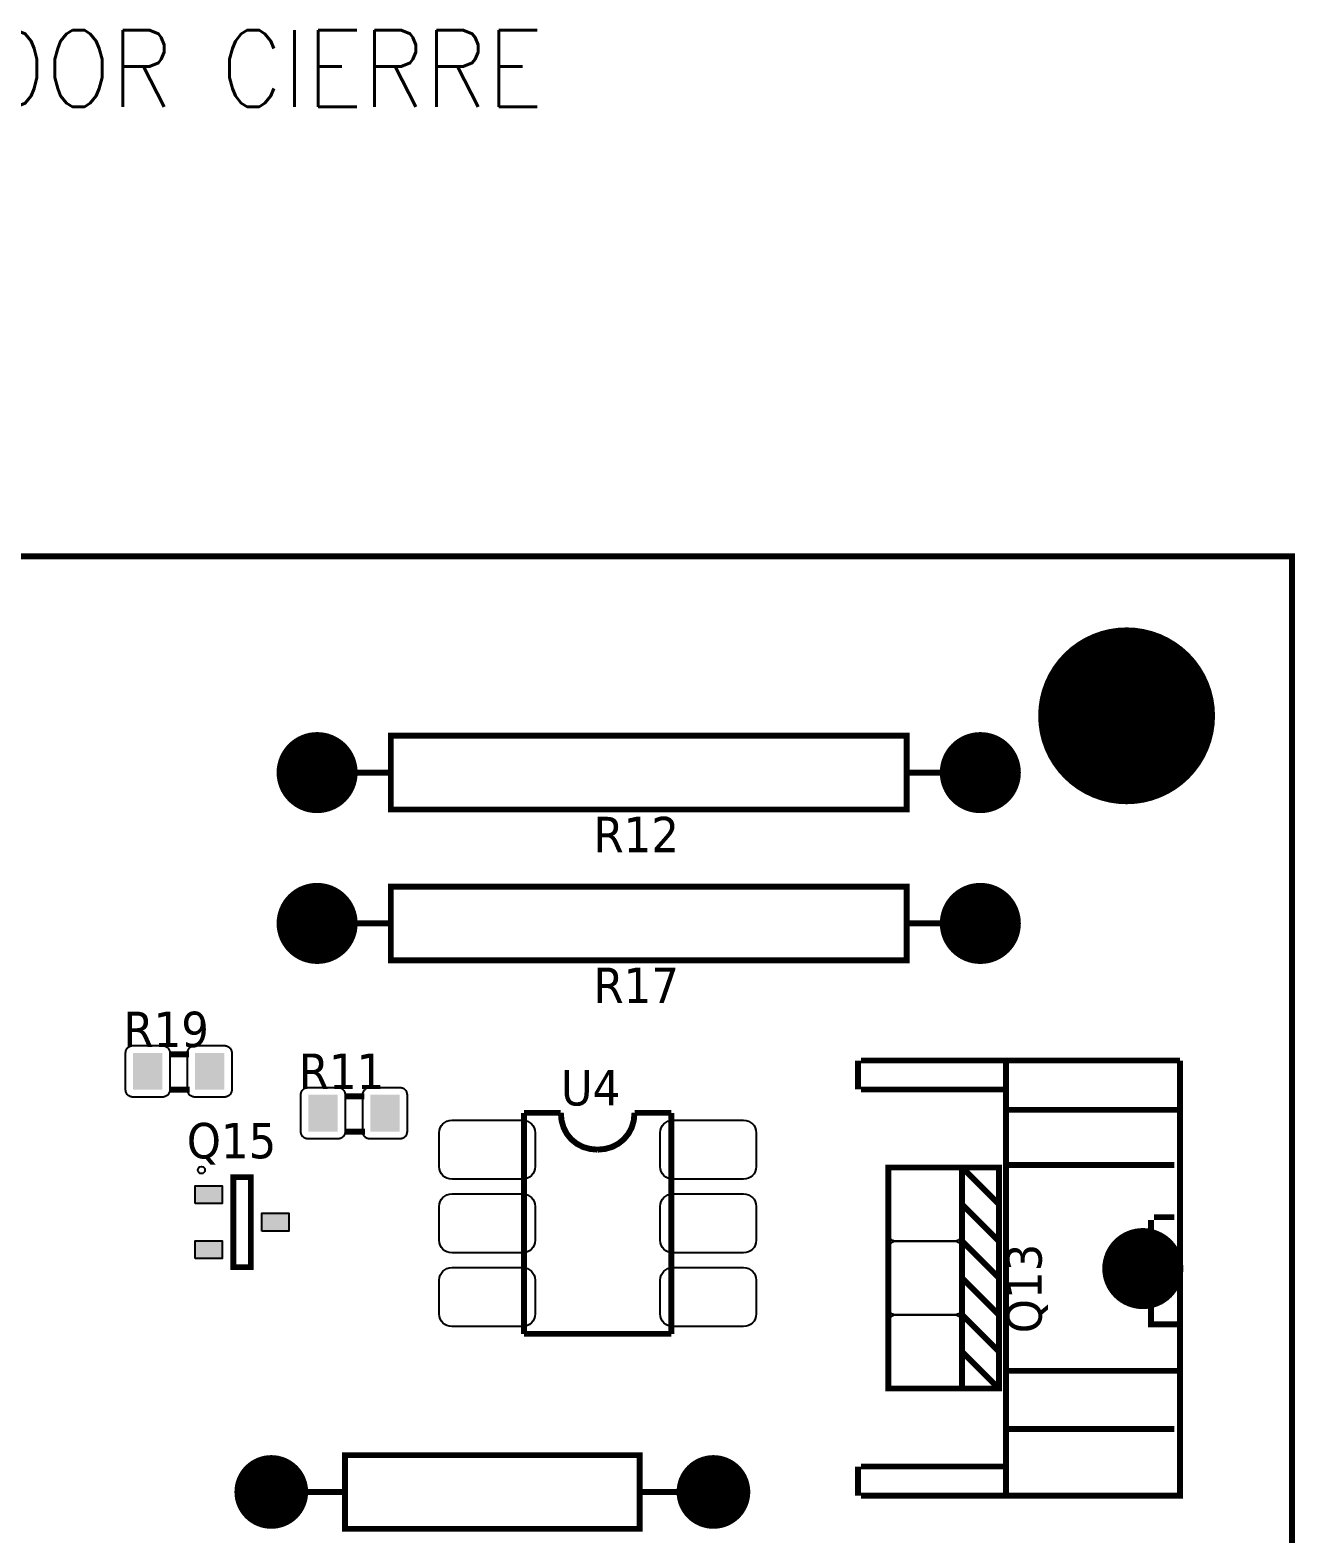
# Model space of a CAD drawing. Header units: millimetres. Extents: x 123.5 to 144.3, y 105.4 to 121.6.
# Drawn here: x 135.671 to 138.761, y 113.952 to 117.627 of the extents above; entities that cross this region are included whole.
import ezdxf
from ezdxf.enums import TextEntityAlignment as Align

# ---------------------------------------------------------------- set-up
doc = ezdxf.new("R2010")
doc.units = ezdxf.units.MM
doc.layers.add('DESC', color=250, linetype='Continuous')
doc.layers.add('SYMS', color=7, linetype='Continuous')
doc.styles.get("Standard").update_dxf_attribs({"font": 'tahoma.ttf'})
doc.styles.add('WD', font='romans.shx')

# ---------------------------------------------------------------- blocks, each defined once
blk = doc.blocks.new('RPAD')
blk.add_trace([(-0.5, -0.5), (-0.5, 0.5), (0.5, -0.5), (0.5, 0.5)])
blk = doc.blocks.new('EPAD')
at = {"const_width": 0.5}
blk.add_lwpolyline([(-0.25, 0, 1), (0.25, 0, 1)], format="xyb", close=True, dxfattribs=at)
blk = doc.blocks.new('PuenteH')
for points, const_width in [([(129.5616, 112.228), (137.6285, 112.228), (137.6285, 116.1374), (129.5616, 116.1374), (129.5616, 112.228)], 0.008), ([(129.5616, 112.228), (137.6285, 112.228), (137.6285, 116.1374), (129.5616, 116.1374), (129.5616, 112.228)], 0.008), ([(129.5616, 112.228), (137.6285, 112.228), (137.6285, 116.1374), (129.5616, 116.1374), (129.5616, 112.228)], 0.008), ([(136.4056, 115.7938), (137.1056, 115.7938), (137.1056, 115.8938), (136.4056, 115.8938), (136.4056, 115.7938)], 0.008), ([(136.4056, 115.7938), (137.1056, 115.7938), (137.1056, 115.8938), (136.4056, 115.8938), (136.4056, 115.7938)], 0.008), ([(136.4056, 115.7938), (137.1056, 115.7938), (137.1056, 115.8938), (136.4056, 115.8938), (136.4056, 115.7938)], 0.008), ([(136.3556, 115.8438), (136.4056, 115.8438)], 0.008), ([(136.3556, 115.8438), (136.4056, 115.8438)], 0.008), ([(136.3556, 115.8438), (136.4056, 115.8438)], 0.008), ([(137.1556, 115.8438), (137.1056, 115.8438)], 0.008), ([(137.1556, 115.8438), (137.1056, 115.8438)], 0.008), ([(137.1556, 115.8438), (137.1056, 115.8438)], 0.008), ([(136.4056, 115.5891), (137.1056, 115.5891), (137.1056, 115.6891), (136.4056, 115.6891), (136.4056, 115.5891)], 0.008), ([(136.4056, 115.5891), (137.1056, 115.5891), (137.1056, 115.6891), (136.4056, 115.6891), (136.4056, 115.5891)], 0.008), ([(136.4056, 115.5891), (137.1056, 115.5891), (137.1056, 115.6891), (136.4056, 115.6891), (136.4056, 115.5891)], 0.008), ([(136.3556, 115.6391), (136.4056, 115.6391)], 0.008), ([(136.3556, 115.6391), (136.4056, 115.6391)], 0.008), ([(136.3556, 115.6391), (136.4056, 115.6391)], 0.008), ([(137.1556, 115.6391), (137.1056, 115.6391)], 0.008), ([(137.1556, 115.6391), (137.1056, 115.6391)], 0.008), ([(137.1556, 115.6391), (137.1056, 115.6391)], 0.008), ([(136.1047, 115.4613), (136.1317, 115.4613)], 0.008), ([(136.1047, 115.4613), (136.1317, 115.4613)], 0.008), ([(136.1047, 115.4613), (136.1317, 115.4613)], 0.008), ([(137.0396, 115.453), (137.0396, 115.4137)], 0.008), ([(137.0396, 115.453), (137.0396, 115.4137)], 0.008), ([(137.0396, 115.453), (137.0396, 115.4137)], 0.008), ([(137.4766, 115.453), (137.0435, 115.453)], 0.008), ([(137.4766, 115.453), (137.4766, 114.8625), (137.0435, 114.8625)], 0.008), ([(137.4766, 115.453), (137.0435, 115.453)], 0.008), ([(137.4766, 115.453), (137.4766, 114.8625), (137.0435, 114.8625)], 0.008), ([(137.4766, 115.453), (137.0435, 115.453)], 0.008), ([(137.4766, 115.453), (137.4766, 114.8625), (137.0435, 114.8625)], 0.008), ([(137.2404, 115.453), (137.2404, 114.8664)], 0.008), ([(137.2404, 115.453), (137.2404, 114.8664)], 0.008), ([(137.2404, 115.453), (137.2404, 114.8664)], 0.008), ([(136.1047, 115.4133), (136.1327, 115.4133)], 0.008), ([(136.1047, 115.4133), (136.1327, 115.4133)], 0.008), ([(136.1047, 115.4133), (136.1327, 115.4133)], 0.008), ([(137.0435, 115.4137), (137.2404, 115.4137)], 0.008), ([(137.0435, 115.4137), (137.2404, 115.4137)], 0.008), ([(137.0435, 115.4137), (137.2404, 115.4137)], 0.008), ([(136.3426, 115.4045), (136.3696, 115.4045)], 0.008), ([(136.3426, 115.4045), (136.3696, 115.4045)], 0.008), ([(136.3426, 115.4045), (136.3696, 115.4045)], 0.008), ([(136.5863, 115.382), (136.6363, 115.382)], 0.008), ([(136.5863, 115.382), (136.5863, 115.082)], 0.008), ([(136.5863, 115.382), (136.6363, 115.382)], 0.008), ([(136.5863, 115.382), (136.5863, 115.082)], 0.008), ([(136.5863, 115.382), (136.6363, 115.382)], 0.008), ([(136.5863, 115.382), (136.5863, 115.082)], 0.008), ([(136.6863, 115.332), (136.6759, 115.333), (136.6663, 115.3357), (136.6578, 115.3402), (136.6505, 115.3461), (136.6445, 115.3534), (136.6401, 115.3619), (136.6373, 115.3715), (136.6363, 115.382)], 0.008), ([(136.6863, 115.332), (136.6759, 115.333), (136.6663, 115.3357), (136.6578, 115.3402), (136.6505, 115.3461), (136.6445, 115.3534), (136.6401, 115.3619), (136.6373, 115.3715), (136.6363, 115.382)], 0.008), ([(136.6863, 115.332), (136.6759, 115.333), (136.6663, 115.3357), (136.6578, 115.3402), (136.6505, 115.3461), (136.6445, 115.3534), (136.6401, 115.3619), (136.6373, 115.3715), (136.6363, 115.382)], 0.008), ([(136.6863, 115.332), (136.6965, 115.333), (136.706, 115.3357), (136.7145, 115.3402), (136.7218, 115.3461), (136.7279, 115.3534), (136.7325, 115.3619), (136.7353, 115.3715), (136.7363, 115.382)], 0.008), ([(136.6863, 115.332), (136.6965, 115.333), (136.706, 115.3357), (136.7145, 115.3402), (136.7218, 115.3461), (136.7279, 115.3534), (136.7325, 115.3619), (136.7353, 115.3715), (136.7363, 115.382)], 0.008), ([(136.6863, 115.332), (136.6965, 115.333), (136.706, 115.3357), (136.7145, 115.3402), (136.7218, 115.3461), (136.7279, 115.3534), (136.7325, 115.3619), (136.7353, 115.3715), (136.7363, 115.382)], 0.008), ([(136.7363, 115.382), (136.7863, 115.382)], 0.008), ([(136.7363, 115.382), (136.7863, 115.382)], 0.008), ([(136.7363, 115.382), (136.7863, 115.382)], 0.008), ([(136.7863, 115.382), (136.7863, 115.082)], 0.008), ([(136.7863, 115.382), (136.7863, 115.082)], 0.008), ([(136.7863, 115.382), (136.7863, 115.082)], 0.008), ([(137.4727, 115.3861), (137.2443, 115.3861)], 0.008), ([(137.4727, 115.3861), (137.2443, 115.3861)], 0.008), ([(137.4727, 115.3861), (137.2443, 115.3861)], 0.008), ([(136.3426, 115.3565), (136.3706, 115.3565)], 0.008), ([(136.3426, 115.3565), (136.3706, 115.3565)], 0.008), ([(136.3426, 115.3565), (136.3706, 115.3565)], 0.008), ([(137.0808, 115.0078), (137.1808, 115.0078), (137.1808, 115.3078), (137.0808, 115.3078), (137.0808, 115.0078)], 0.008), ([(137.0808, 115.0078), (137.1808, 115.0078), (137.1808, 115.3078), (137.0808, 115.3078), (137.0808, 115.0078)], 0.008), ([(137.0808, 115.0078), (137.1808, 115.0078), (137.1808, 115.3078), (137.0808, 115.3078), (137.0808, 115.0078)], 0.008), ([(137.1808, 115.3078), (137.2308, 115.3078), (137.2308, 115.0078), (137.1808, 115.0078)], 0.008), ([(137.1808, 115.3078), (137.2308, 115.2578)], 0.008), ([(137.1808, 115.3078), (137.2308, 115.3078), (137.2308, 115.0078), (137.1808, 115.0078)], 0.008), ([(137.1808, 115.3078), (137.2308, 115.2578)], 0.008), ([(137.1808, 115.3078), (137.2308, 115.3078), (137.2308, 115.0078), (137.1808, 115.0078)], 0.008), ([(137.1808, 115.3078), (137.2308, 115.2578)], 0.008), ([(137.4687, 115.3113), (137.2404, 115.3113)], 0.008), ([(137.4687, 115.3113), (137.2404, 115.3113)], 0.008), ([(137.4687, 115.3113), (137.2404, 115.3113)], 0.008), ([(136.1919, 115.1725), (136.2155, 115.1725), (136.2155, 115.2946), (136.1919, 115.2946), (136.1919, 115.1725)], 0.00787), ([(136.1919, 115.1725), (136.2155, 115.1725), (136.2155, 115.2946), (136.1919, 115.2946), (136.1919, 115.1725)], 0.00787), ([(136.1919, 115.1725), (136.2155, 115.1725), (136.2155, 115.2946), (136.1919, 115.2946), (136.1919, 115.1725)], 0.00787), ([(137.1808, 115.2578), (137.2308, 115.2078)], 0.008), ([(137.1808, 115.2578), (137.2308, 115.2078)], 0.008), ([(137.1808, 115.2578), (137.2308, 115.2078)], 0.008), ([(137.4372, 115.2365), (137.4372, 115.2011), (137.3939, 115.2011), (137.3939, 115.1381), (137.4333, 115.1381), (137.4372, 115.1381), (137.4372, 115.0948)], 0.008), ([(137.4372, 115.2365), (137.4372, 115.2011), (137.3939, 115.2011), (137.3939, 115.1381), (137.4333, 115.1381), (137.4372, 115.1381), (137.4372, 115.0948)], 0.008), ([(137.4372, 115.2365), (137.4372, 115.2011), (137.3939, 115.2011), (137.3939, 115.1381), (137.4333, 115.1381), (137.4372, 115.1381), (137.4372, 115.0948)], 0.008), ([(137.4687, 115.2404), (137.4412, 115.2404)], 0.008), ([(137.4687, 115.2404), (137.4412, 115.2404)], 0.008), ([(137.4687, 115.2404), (137.4412, 115.2404)], 0.008), ([(137.1808, 115.2078), (137.2308, 115.1578)], 0.008), ([(137.1808, 115.2078), (137.2308, 115.1578)], 0.008), ([(137.1808, 115.2078), (137.2308, 115.1578)], 0.008), ([(137.1808, 115.1578), (137.2308, 115.1078)], 0.008), ([(137.1808, 115.1578), (137.2308, 115.1078)], 0.008), ([(137.1808, 115.1578), (137.2308, 115.1078)], 0.008), ([(137.1808, 115.1078), (137.2308, 115.0578)], 0.008), ([(137.1808, 115.1078), (137.2308, 115.0578)], 0.008), ([(137.1808, 115.1078), (137.2308, 115.0578)], 0.008), ([(136.5863, 115.082), (136.7863, 115.082)], 0.008), ([(136.5863, 115.082), (136.7863, 115.082)], 0.008), ([(136.5863, 115.082), (136.7863, 115.082)], 0.008), ([(137.4333, 115.0948), (137.4727, 115.0948)], 0.008), ([(137.4333, 115.0948), (137.4727, 115.0948)], 0.008), ([(137.4333, 115.0948), (137.4727, 115.0948)], 0.008), ([(137.1808, 115.0578), (137.2308, 115.0078)], 0.008), ([(137.1808, 115.0578), (137.2308, 115.0078)], 0.008), ([(137.1808, 115.0578), (137.2308, 115.0078)], 0.008), ([(137.4727, 115.0318), (137.2404, 115.0318)], 0.008), ([(137.4727, 115.0318), (137.2404, 115.0318)], 0.008), ([(137.4727, 115.0318), (137.2404, 115.0318)], 0.008), ([(137.4687, 114.953), (137.2404, 114.953)], 0.008), ([(137.4687, 114.953), (137.2404, 114.953)], 0.008), ([(137.4687, 114.953), (137.2404, 114.953)], 0.008), ([(136.3434, 114.8174), (136.7434, 114.8174), (136.7434, 114.9174), (136.3434, 114.9174), (136.3434, 114.8174)], 0.008), ([(136.3434, 114.8174), (136.7434, 114.8174), (136.7434, 114.9174), (136.3434, 114.9174), (136.3434, 114.8174)], 0.008), ([(136.3434, 114.8174), (136.7434, 114.8174), (136.7434, 114.9174), (136.3434, 114.9174), (136.3434, 114.8174)], 0.008), ([(137.0396, 114.9019), (137.0396, 114.8625)], 0.008), ([(137.0396, 114.9019), (137.0396, 114.8625)], 0.008), ([(137.0396, 114.9019), (137.0396, 114.8625)], 0.008), ([(137.0435, 114.9019), (137.2404, 114.9019)], 0.008), ([(137.0435, 114.9019), (137.2404, 114.9019)], 0.008), ([(137.0435, 114.9019), (137.2404, 114.9019)], 0.008), ([(136.3434, 114.8674), (136.2934, 114.8674)], 0.008), ([(136.3434, 114.8674), (136.2934, 114.8674)], 0.008), ([(136.3434, 114.8674), (136.2934, 114.8674)], 0.008), ([(136.7934, 114.8674), (136.7434, 114.8674)], 0.008), ([(136.7934, 114.8674), (136.7434, 114.8674)], 0.008), ([(136.7934, 114.8674), (136.7434, 114.8674)], 0.008)]:
    blk.add_lwpolyline(points, dxfattribs=dict(const_width=const_width))
for points in [[(136.0557, 115.4733), (136.0957, 115.4733), (136.0968, 115.4732), (136.0978, 115.4731), (136.0987, 115.4728), (136.0996, 115.4725), (136.1005, 115.4721), (136.1013, 115.4716), (136.1021, 115.471), (136.1028, 115.4704), (136.1035, 115.4697), (136.104, 115.4689), (136.1045, 115.4681), (136.1049, 115.4672), (136.1053, 115.4663), (136.1055, 115.4653), (136.1057, 115.4643), (136.1057, 115.4633), (136.1057, 115.4133), (136.1057, 115.4123), (136.1055, 115.4112), (136.1053, 115.4103), (136.1049, 115.4094), (136.1045, 115.4085), (136.104, 115.4077), (136.1035, 115.4069), (136.1028, 115.4062), (136.1021, 115.4055), (136.1013, 115.405), (136.1005, 115.4045), (136.0996, 115.4041), (136.0987, 115.4037), (136.0978, 115.4035), (136.0968, 115.4033), (136.0957, 115.4033), (136.0557, 115.4033), (136.0547, 115.4033), (136.0537, 115.4035), (136.0527, 115.4037), (136.0518, 115.4041), (136.0509, 115.4045), (136.0501, 115.405), (136.0493, 115.4055), (136.0486, 115.4062), (136.048, 115.4069), (136.0474, 115.4077), (136.0469, 115.4085), (136.0465, 115.4094), (136.0462, 115.4103), (136.0459, 115.4112), (136.0458, 115.4123), (136.0457, 115.4133), (136.0457, 115.4633), (136.0458, 115.4643), (136.0459, 115.4653), (136.0462, 115.4663), (136.0465, 115.4672), (136.0469, 115.4681), (136.0474, 115.4689), (136.048, 115.4697), (136.0486, 115.4704), (136.0493, 115.471), (136.0501, 115.4716), (136.0509, 115.4721), (136.0518, 115.4725), (136.0527, 115.4728), (136.0537, 115.4731), (136.0547, 115.4732), (136.0557, 115.4733)], [(136.1397, 115.4733), (136.1797, 115.4733), (136.1808, 115.4732), (136.1818, 115.4731), (136.1827, 115.4728), (136.1836, 115.4725), (136.1845, 115.4721), (136.1853, 115.4716), (136.1861, 115.471), (136.1868, 115.4704), (136.1875, 115.4697), (136.188, 115.4689), (136.1885, 115.4681), (136.1889, 115.4672), (136.1893, 115.4663), (136.1895, 115.4653), (136.1897, 115.4643), (136.1897, 115.4633), (136.1897, 115.4133), (136.1897, 115.4123), (136.1895, 115.4112), (136.1893, 115.4103), (136.1889, 115.4094), (136.1885, 115.4085), (136.188, 115.4077), (136.1875, 115.4069), (136.1868, 115.4062), (136.1861, 115.4055), (136.1853, 115.405), (136.1845, 115.4045), (136.1836, 115.4041), (136.1827, 115.4037), (136.1818, 115.4035), (136.1808, 115.4033), (136.1797, 115.4033), (136.1397, 115.4033), (136.1387, 115.4033), (136.1377, 115.4035), (136.1367, 115.4037), (136.1358, 115.4041), (136.1349, 115.4045), (136.1341, 115.405), (136.1333, 115.4055), (136.1326, 115.4062), (136.132, 115.4069), (136.1314, 115.4077), (136.1309, 115.4085), (136.1305, 115.4094), (136.1302, 115.4103), (136.1299, 115.4112), (136.1298, 115.4123), (136.1297, 115.4133), (136.1297, 115.4633), (136.1298, 115.4643), (136.1299, 115.4653), (136.1302, 115.4663), (136.1305, 115.4672), (136.1309, 115.4681), (136.1314, 115.4689), (136.132, 115.4697), (136.1326, 115.4704), (136.1333, 115.471), (136.1341, 115.4716), (136.1349, 115.4721), (136.1358, 115.4725), (136.1367, 115.4728), (136.1377, 115.4731), (136.1387, 115.4732), (136.1397, 115.4733)], [(136.2936, 115.4165), (136.3336, 115.4165), (136.3346, 115.4165), (136.3356, 115.4163), (136.3366, 115.4161), (136.3375, 115.4158), (136.3384, 115.4154), (136.3392, 115.4149), (136.34, 115.4143), (136.3407, 115.4136), (136.3413, 115.4129), (136.3419, 115.4122), (136.3424, 115.4114), (136.3428, 115.4105), (136.3431, 115.4096), (136.3434, 115.4086), (136.3435, 115.4076), (136.3436, 115.4065), (136.3436, 115.3565), (136.3435, 115.3555), (136.3434, 115.3545), (136.3431, 115.3535), (136.3428, 115.3526), (136.3424, 115.3517), (136.3419, 115.3509), (136.3413, 115.3501), (136.3407, 115.3494), (136.34, 115.3488), (136.3392, 115.3482), (136.3384, 115.3477), (136.3375, 115.3473), (136.3366, 115.347), (136.3356, 115.3467), (136.3346, 115.3466), (136.3336, 115.3465), (136.2936, 115.3465), (136.2925, 115.3466), (136.2915, 115.3467), (136.2906, 115.347), (136.2896, 115.3473), (136.2888, 115.3477), (136.2879, 115.3482), (136.2872, 115.3488), (136.2865, 115.3494), (136.2858, 115.3501), (136.2852, 115.3509), (136.2848, 115.3517), (136.2843, 115.3526), (136.284, 115.3535), (136.2838, 115.3545), (136.2836, 115.3555), (136.2836, 115.3565), (136.2836, 115.4065), (136.2836, 115.4076), (136.2838, 115.4086), (136.284, 115.4096), (136.2843, 115.4105), (136.2848, 115.4114), (136.2852, 115.4122), (136.2858, 115.4129), (136.2865, 115.4136), (136.2872, 115.4143), (136.2879, 115.4149), (136.2888, 115.4154), (136.2896, 115.4158), (136.2906, 115.4161), (136.2915, 115.4163), (136.2925, 115.4165), (136.2936, 115.4165)], [(136.3776, 115.4165), (136.4176, 115.4165), (136.4186, 115.4165), (136.4196, 115.4163), (136.4206, 115.4161), (136.4215, 115.4158), (136.4224, 115.4154), (136.4232, 115.4149), (136.424, 115.4143), (136.4247, 115.4136), (136.4253, 115.4129), (136.4259, 115.4122), (136.4264, 115.4114), (136.4268, 115.4105), (136.4271, 115.4096), (136.4274, 115.4086), (136.4275, 115.4076), (136.4276, 115.4065), (136.4276, 115.3565), (136.4275, 115.3555), (136.4274, 115.3545), (136.4271, 115.3535), (136.4268, 115.3526), (136.4264, 115.3517), (136.4259, 115.3509), (136.4253, 115.3501), (136.4247, 115.3494), (136.424, 115.3488), (136.4232, 115.3482), (136.4224, 115.3477), (136.4215, 115.3473), (136.4206, 115.347), (136.4196, 115.3467), (136.4186, 115.3466), (136.4176, 115.3465), (136.3776, 115.3465), (136.3765, 115.3466), (136.3755, 115.3467), (136.3746, 115.347), (136.3736, 115.3473), (136.3728, 115.3477), (136.3719, 115.3482), (136.3712, 115.3488), (136.3705, 115.3494), (136.3698, 115.3501), (136.3692, 115.3509), (136.3688, 115.3517), (136.3683, 115.3526), (136.368, 115.3535), (136.3678, 115.3545), (136.3676, 115.3555), (136.3676, 115.3565), (136.3676, 115.4065), (136.3676, 115.4076), (136.3678, 115.4086), (136.368, 115.4096), (136.3683, 115.4105), (136.3688, 115.4114), (136.3692, 115.4122), (136.3698, 115.4129), (136.3705, 115.4136), (136.3712, 115.4143), (136.3719, 115.4149), (136.3728, 115.4154), (136.3736, 115.4158), (136.3746, 115.4161), (136.3755, 115.4163), (136.3765, 115.4165), (136.3776, 115.4165)], [(136.6013, 115.355), (136.6013, 115.309), (136.601, 115.3055), (136.6, 115.3023), (136.5985, 115.2994), (136.5964, 115.2969), (136.5939, 115.2948), (136.591, 115.2933), (136.5878, 115.2923), (136.5843, 115.292), (136.4883, 115.292), (136.4849, 115.2923), (136.4817, 115.2933), (136.4788, 115.2948), (136.4763, 115.2969), (136.4742, 115.2994), (136.4727, 115.3023), (136.4717, 115.3055), (136.4713, 115.309), (136.4713, 115.355), (136.4717, 115.3585), (136.4727, 115.3617), (136.4742, 115.3646), (136.4763, 115.3671), (136.4788, 115.3691), (136.4817, 115.3707), (136.4849, 115.3717), (136.4883, 115.372), (136.5843, 115.372), (136.5878, 115.3717), (136.591, 115.3707), (136.5939, 115.3691), (136.5964, 115.3671), (136.5985, 115.3646), (136.6, 115.3617), (136.601, 115.3585), (136.6013, 115.355)], [(136.9013, 115.355), (136.9013, 115.309), (136.901, 115.3055), (136.9, 115.3023), (136.8985, 115.2994), (136.8964, 115.2969), (136.8939, 115.2948), (136.891, 115.2933), (136.8878, 115.2923), (136.8843, 115.292), (136.7883, 115.292), (136.7849, 115.2923), (136.7817, 115.2933), (136.7788, 115.2948), (136.7763, 115.2969), (136.7742, 115.2994), (136.7727, 115.3023), (136.7717, 115.3055), (136.7713, 115.309), (136.7713, 115.355), (136.7717, 115.3585), (136.7727, 115.3617), (136.7742, 115.3646), (136.7763, 115.3671), (136.7788, 115.3691), (136.7817, 115.3707), (136.7849, 115.3717), (136.7883, 115.372), (136.8843, 115.372), (136.8878, 115.3717), (136.891, 115.3707), (136.8939, 115.3691), (136.8964, 115.3671), (136.8985, 115.3646), (136.9, 115.3617), (136.901, 115.3585), (136.9013, 115.355)], [(137.1808, 115.2978), (137.1808, 115.2178), (137.1808, 115.2167), (137.1806, 115.2157), (137.1804, 115.2148), (137.1801, 115.2138), (137.1796, 115.213), (137.1791, 115.2121), (137.1786, 115.2114), (137.1779, 115.2107), (137.1772, 115.21), (137.1765, 115.2094), (137.1756, 115.2089), (137.1748, 115.2085), (137.1738, 115.2082), (137.1729, 115.208), (137.1719, 115.2078), (137.1708, 115.2078), (137.0908, 115.2078), (137.0898, 115.2078), (137.0888, 115.208), (137.0878, 115.2082), (137.0869, 115.2085), (137.086, 115.2089), (137.0852, 115.2094), (137.0844, 115.21), (137.0837, 115.2107), (137.0831, 115.2114), (137.0825, 115.2121), (137.082, 115.213), (137.0816, 115.2138), (137.0813, 115.2148), (137.081, 115.2157), (137.0809, 115.2167), (137.0808, 115.2178), (137.0808, 115.2978), (137.0809, 115.2988), (137.081, 115.2998), (137.0813, 115.3008), (137.0816, 115.3017), (137.082, 115.3026), (137.0825, 115.3034), (137.0831, 115.3042), (137.0837, 115.3049), (137.0844, 115.3055), (137.0852, 115.3061), (137.086, 115.3066), (137.0869, 115.307), (137.0878, 115.3073), (137.0888, 115.3076), (137.0898, 115.3077), (137.0908, 115.3078), (137.1708, 115.3078), (137.1719, 115.3077), (137.1729, 115.3076), (137.1738, 115.3073), (137.1748, 115.307), (137.1756, 115.3066), (137.1765, 115.3061), (137.1772, 115.3055), (137.1779, 115.3049), (137.1786, 115.3042), (137.1791, 115.3034), (137.1796, 115.3026), (137.1801, 115.3017), (137.1804, 115.3008), (137.1806, 115.2998), (137.1808, 115.2988), (137.1808, 115.2978)], [(136.1399, 115.259), (136.1399, 115.283), (136.1769, 115.283), (136.1769, 115.259), (136.1399, 115.259)], [(136.6013, 115.255), (136.6013, 115.209), (136.601, 115.2055), (136.6, 115.2023), (136.5985, 115.1994), (136.5964, 115.1969), (136.5939, 115.1948), (136.591, 115.1933), (136.5878, 115.1923), (136.5843, 115.192), (136.4883, 115.192), (136.4849, 115.1923), (136.4817, 115.1933), (136.4788, 115.1948), (136.4763, 115.1969), (136.4742, 115.1994), (136.4727, 115.2023), (136.4717, 115.2055), (136.4713, 115.209), (136.4713, 115.255), (136.4717, 115.2585), (136.4727, 115.2617), (136.4742, 115.2646), (136.4763, 115.2671), (136.4788, 115.2691), (136.4817, 115.2707), (136.4849, 115.2717), (136.4883, 115.272), (136.5843, 115.272), (136.5878, 115.2717), (136.591, 115.2707), (136.5939, 115.2691), (136.5964, 115.2671), (136.5985, 115.2646), (136.6, 115.2617), (136.601, 115.2585), (136.6013, 115.255)], [(136.9013, 115.255), (136.9013, 115.209), (136.901, 115.2055), (136.9, 115.2023), (136.8985, 115.1994), (136.8964, 115.1969), (136.8939, 115.1948), (136.891, 115.1933), (136.8878, 115.1923), (136.8843, 115.192), (136.7883, 115.192), (136.7849, 115.1923), (136.7817, 115.1933), (136.7788, 115.1948), (136.7763, 115.1969), (136.7742, 115.1994), (136.7727, 115.2023), (136.7717, 115.2055), (136.7713, 115.209), (136.7713, 115.255), (136.7717, 115.2585), (136.7727, 115.2617), (136.7742, 115.2646), (136.7763, 115.2671), (136.7788, 115.2691), (136.7817, 115.2707), (136.7849, 115.2717), (136.7883, 115.272), (136.8843, 115.272), (136.8878, 115.2717), (136.891, 115.2707), (136.8939, 115.2691), (136.8964, 115.2671), (136.8985, 115.2646), (136.9, 115.2617), (136.901, 115.2585), (136.9013, 115.255)], [(136.2304, 115.2216), (136.2304, 115.2456), (136.2674, 115.2456), (136.2674, 115.2216), (136.2304, 115.2216)], [(136.1399, 115.1842), (136.1399, 115.2082), (136.1769, 115.2082), (136.1769, 115.1842), (136.1399, 115.1842)], [(137.1808, 115.1978), (137.1808, 115.1178), (137.1808, 115.1167), (137.1806, 115.1157), (137.1804, 115.1148), (137.1801, 115.1138), (137.1796, 115.113), (137.1791, 115.1121), (137.1786, 115.1114), (137.1779, 115.1107), (137.1772, 115.11), (137.1765, 115.1094), (137.1756, 115.1089), (137.1748, 115.1085), (137.1738, 115.1082), (137.1729, 115.108), (137.1719, 115.1078), (137.1708, 115.1078), (137.0908, 115.1078), (137.0898, 115.1078), (137.0888, 115.108), (137.0878, 115.1082), (137.0869, 115.1085), (137.086, 115.1089), (137.0852, 115.1094), (137.0844, 115.11), (137.0837, 115.1107), (137.0831, 115.1114), (137.0825, 115.1121), (137.082, 115.113), (137.0816, 115.1138), (137.0813, 115.1148), (137.081, 115.1157), (137.0809, 115.1167), (137.0808, 115.1178), (137.0808, 115.1978), (137.0809, 115.1988), (137.081, 115.1998), (137.0813, 115.2008), (137.0816, 115.2017), (137.082, 115.2026), (137.0825, 115.2034), (137.0831, 115.2042), (137.0837, 115.2049), (137.0844, 115.2055), (137.0852, 115.2061), (137.086, 115.2066), (137.0869, 115.207), (137.0878, 115.2073), (137.0888, 115.2076), (137.0898, 115.2077), (137.0908, 115.2078), (137.1708, 115.2078), (137.1719, 115.2077), (137.1729, 115.2076), (137.1738, 115.2073), (137.1748, 115.207), (137.1756, 115.2066), (137.1765, 115.2061), (137.1772, 115.2055), (137.1779, 115.2049), (137.1786, 115.2042), (137.1791, 115.2034), (137.1796, 115.2026), (137.1801, 115.2017), (137.1804, 115.2008), (137.1806, 115.1998), (137.1808, 115.1988), (137.1808, 115.1978)], [(136.6013, 115.155), (136.6013, 115.109), (136.601, 115.1055), (136.6, 115.1023), (136.5985, 115.0994), (136.5964, 115.0969), (136.5939, 115.0948), (136.591, 115.0933), (136.5878, 115.0923), (136.5843, 115.092), (136.4883, 115.092), (136.4849, 115.0923), (136.4817, 115.0933), (136.4788, 115.0948), (136.4763, 115.0969), (136.4742, 115.0994), (136.4727, 115.1023), (136.4717, 115.1055), (136.4713, 115.109), (136.4713, 115.155), (136.4717, 115.1585), (136.4727, 115.1617), (136.4742, 115.1646), (136.4763, 115.1671), (136.4788, 115.1691), (136.4817, 115.1707), (136.4849, 115.1717), (136.4883, 115.172), (136.5843, 115.172), (136.5878, 115.1717), (136.591, 115.1707), (136.5939, 115.1691), (136.5964, 115.1671), (136.5985, 115.1646), (136.6, 115.1617), (136.601, 115.1585), (136.6013, 115.155)], [(136.9013, 115.155), (136.9013, 115.109), (136.901, 115.1055), (136.9, 115.1023), (136.8985, 115.0994), (136.8964, 115.0969), (136.8939, 115.0948), (136.891, 115.0933), (136.8878, 115.0923), (136.8843, 115.092), (136.7883, 115.092), (136.7849, 115.0923), (136.7817, 115.0933), (136.7788, 115.0948), (136.7763, 115.0969), (136.7742, 115.0994), (136.7727, 115.1023), (136.7717, 115.1055), (136.7713, 115.109), (136.7713, 115.155), (136.7717, 115.1585), (136.7727, 115.1617), (136.7742, 115.1646), (136.7763, 115.1671), (136.7788, 115.1691), (136.7817, 115.1707), (136.7849, 115.1717), (136.7883, 115.172), (136.8843, 115.172), (136.8878, 115.1717), (136.891, 115.1707), (136.8939, 115.1691), (136.8964, 115.1671), (136.8985, 115.1646), (136.9, 115.1617), (136.901, 115.1585), (136.9013, 115.155)], [(137.1808, 115.0978), (137.1808, 115.0178), (137.1808, 115.0167), (137.1806, 115.0157), (137.1804, 115.0148), (137.1801, 115.0138), (137.1796, 115.013), (137.1791, 115.0121), (137.1786, 115.0114), (137.1779, 115.0107), (137.1772, 115.01), (137.1765, 115.0094), (137.1756, 115.0089), (137.1748, 115.0085), (137.1738, 115.0082), (137.1729, 115.008), (137.1719, 115.0078), (137.1708, 115.0078), (137.0908, 115.0078), (137.0898, 115.0078), (137.0888, 115.008), (137.0878, 115.0082), (137.0869, 115.0085), (137.086, 115.0089), (137.0852, 115.0094), (137.0844, 115.01), (137.0837, 115.0107), (137.0831, 115.0114), (137.0825, 115.0121), (137.082, 115.013), (137.0816, 115.0138), (137.0813, 115.0148), (137.081, 115.0157), (137.0809, 115.0167), (137.0808, 115.0178), (137.0808, 115.0978), (137.0809, 115.0988), (137.081, 115.0998), (137.0813, 115.1008), (137.0816, 115.1017), (137.082, 115.1026), (137.0825, 115.1034), (137.0831, 115.1042), (137.0837, 115.1049), (137.0844, 115.1055), (137.0852, 115.1061), (137.086, 115.1066), (137.0869, 115.107), (137.0878, 115.1073), (137.0888, 115.1076), (137.0898, 115.1077), (137.0908, 115.1078), (137.1708, 115.1078), (137.1719, 115.1077), (137.1729, 115.1076), (137.1738, 115.1073), (137.1748, 115.107), (137.1756, 115.1066), (137.1765, 115.1061), (137.1772, 115.1055), (137.1779, 115.1049), (137.1786, 115.1042), (137.1791, 115.1034), (137.1796, 115.1026), (137.1801, 115.1017), (137.1804, 115.1008), (137.1806, 115.0998), (137.1808, 115.0988), (137.1808, 115.0978)]]:
    blk.add_lwpolyline(points, close=True)
blk.add_circle((136.1485, 115.3044), 0.00492)
blk.add_circle((136.1485, 115.3044), 0.00492)
blk.add_circle((136.1485, 115.3044), 0.00492)
for name, p, xscale, yscale in [('EPAD', (137.4041, 115.9209), 0.24, 0.24), ('EPAD', (136.3056, 115.8438), 0.11, 0.11), ('EPAD', (137.2056, 115.8438), 0.11, 0.11), ('EPAD', (136.3056, 115.6391), 0.11, 0.11), ('EPAD', (137.2056, 115.6391), 0.11, 0.11), ('RPAD', (136.0757, 115.4383), 0.04, 0.05), ('RPAD', (136.1597, 115.4383), 0.04, 0.05), ('RPAD', (136.3136, 115.3815), 0.04, 0.05), ('RPAD', (136.3976, 115.3815), 0.04, 0.05), ('EPAD', (137.4261, 115.1706), 0.11, 0.11), ('EPAD', (136.2434, 114.8674), 0.1, 0.1), ('EPAD', (136.8434, 114.8674), 0.1, 0.1)]:
    blk.add_blockref(name, p, dxfattribs=dict(xscale=xscale, yscale=yscale))
at = {"xscale": 0.024, "yscale": 0.037, "rotation": 90}
for p in [(136.1584, 115.271), (136.2489, 115.2336), (136.1584, 115.1962)]:
    blk.add_blockref('RPAD', p, dxfattribs=at)
at = {"width": 1.041667}
for s, p in [('R12', (136.6806, 115.7358)), ('R12', (136.6806, 115.7358)), ('R12', (136.6806, 115.7358)), ('R17', (136.6806, 115.5311)), ('R17', (136.6806, 115.5311)), ('R17', (136.6806, 115.5311)), ('R19', (136.0427, 115.4713)), ('R19', (136.0427, 115.4713)), ('R19', (136.0427, 115.4713)), ('R11', (136.2806, 115.4145)), ('R11', (136.2806, 115.4145)), ('R11', (136.2806, 115.4145)), ('U4', (136.6363, 115.392)), ('U4', (136.6363, 115.392)), ('U4', (136.6363, 115.392)), ('Q15', (136.1287, 115.3203)), ('Q15', (136.1287, 115.3203)), ('Q15', (136.1287, 115.3203))]:
    blk.add_text(s, height=0.048, dxfattribs=at).set_placement(p)
blk.add_text('Q13', height=0.048, rotation=90, dxfattribs=at).set_placement((137.2888, 115.0828))
blk.add_text('Q13', height=0.048, rotation=90, dxfattribs=at).set_placement((137.2888, 115.0828))
blk.add_text('Q13', height=0.048, rotation=90, dxfattribs=at).set_placement((137.2888, 115.0828))
blk = doc.blocks.new('HMO12')
at = {"style": 'WD'}
for tag, width, p in [('INST', 0.7, (-0.0257, 0.5595)), ('LOC', 0.7, (-0.0257, 0.3899)), ('TAG1', 0.9, (-0.0312, 0.2336)), ('RATING1', 0.8, (0, 0))]:
    blk.add_attdef(tag, text='', height=0.125, dxfattribs=dict(at, width=width)).set_placement(p, align=Align.CENTER)
at = {"style": 'WD', "flags": 9}
blk.add_attdef('FAMILY', text='', height=0.01, dxfattribs=at).set_placement((-0.0053, 0.1698), align=Align.CENTER)
at = {"linetype": 'Continuous', "style": 'WD', "flags": 1}
for tag, p in [('CAT', (0, 0.1593)), ('MFG', (0, 0.1404))]:
    blk.add_attdef(tag, text='', height=0.01, dxfattribs=at).set_placement(p, align=Align.MIDDLE)
at = {"style": 'WD'}
for tag, p, width in [('DESC1', (1.126, 0.0461), 0.9), ('DESC2', (1.126, -0.1101), 0.9), ('DESC3', (1.126, -0.2664), 0.9), ('RATING3', (1.125, -0.4226), 0.8), ('RATING4', (1.125, -0.5789), 0.8), ('WDTAGALT', (1.125, -0.75), 0.7)]:
    blk.add_attdef(tag, p, '', height=0.125, dxfattribs=dict(at, width=width))
at = {"linetype": 'Continuous', "style": 'WD', "flags": 9}
blk.add_attdef('ASSYCODE', text='', height=0.01, dxfattribs=at).set_placement((0, 0.125), align=Align.CENTER)
at = {"style": 'WD', "flags": 1}
for tag, p in [('X4TERM01', (-0.1875, 0)), ('X1TERM02', (0.1875, 0)), ('X0TERM03', (0.1326, -0.1326))]:
    blk.add_attdef(tag, p, '', height=0.0125, dxfattribs=at)
at = {"style": 'WD', "width": 0.8}
blk.add_attdef('RATING2', text='', height=0.125, dxfattribs=at).set_placement((0.0012, -0.0165), align=Align.TOP_CENTER)
at = {"linetype": 'Continuous', "style": 'WD'}
blk.add_attdef('TERM01', text='', height=0.125, dxfattribs=at).set_placement((-0.2312, -0.0349), align=Align.TOP_RIGHT)
for tag, p in [('TERM02', (0.2312, -0.0349)), ('TERM03', (0.0625, -0.2188))]:
    blk.add_attdef(tag, text='', height=0.125, dxfattribs=at).set_placement(p, align=Align.TOP_LEFT)

msp = doc.modelspace()

# ---------------------------------------------------------------- block references
at = {"layer": 'DESC', "xscale": 1.8, "yscale": 1.8, "zscale": 1.8}
msp.add_blockref('PuenteH', (-108.9777, -92.7063), dxfattribs=at)
at = {"layer": 'SYMS'}
ref = msp.add_blockref('HMO12', (133.1817, 117.37), dxfattribs=dict(at, xscale=1.5, yscale=1.5, zscale=1.5))
ref.add_attrib('DESC1', 'ACTUADOR CIERRE', (134.8708, 117.4392), dxfattribs={"layer": 'DESC', "height": 0.1875, "style": 'WD', "width": 0.9})

doc.saveas('drawing.dxf')
